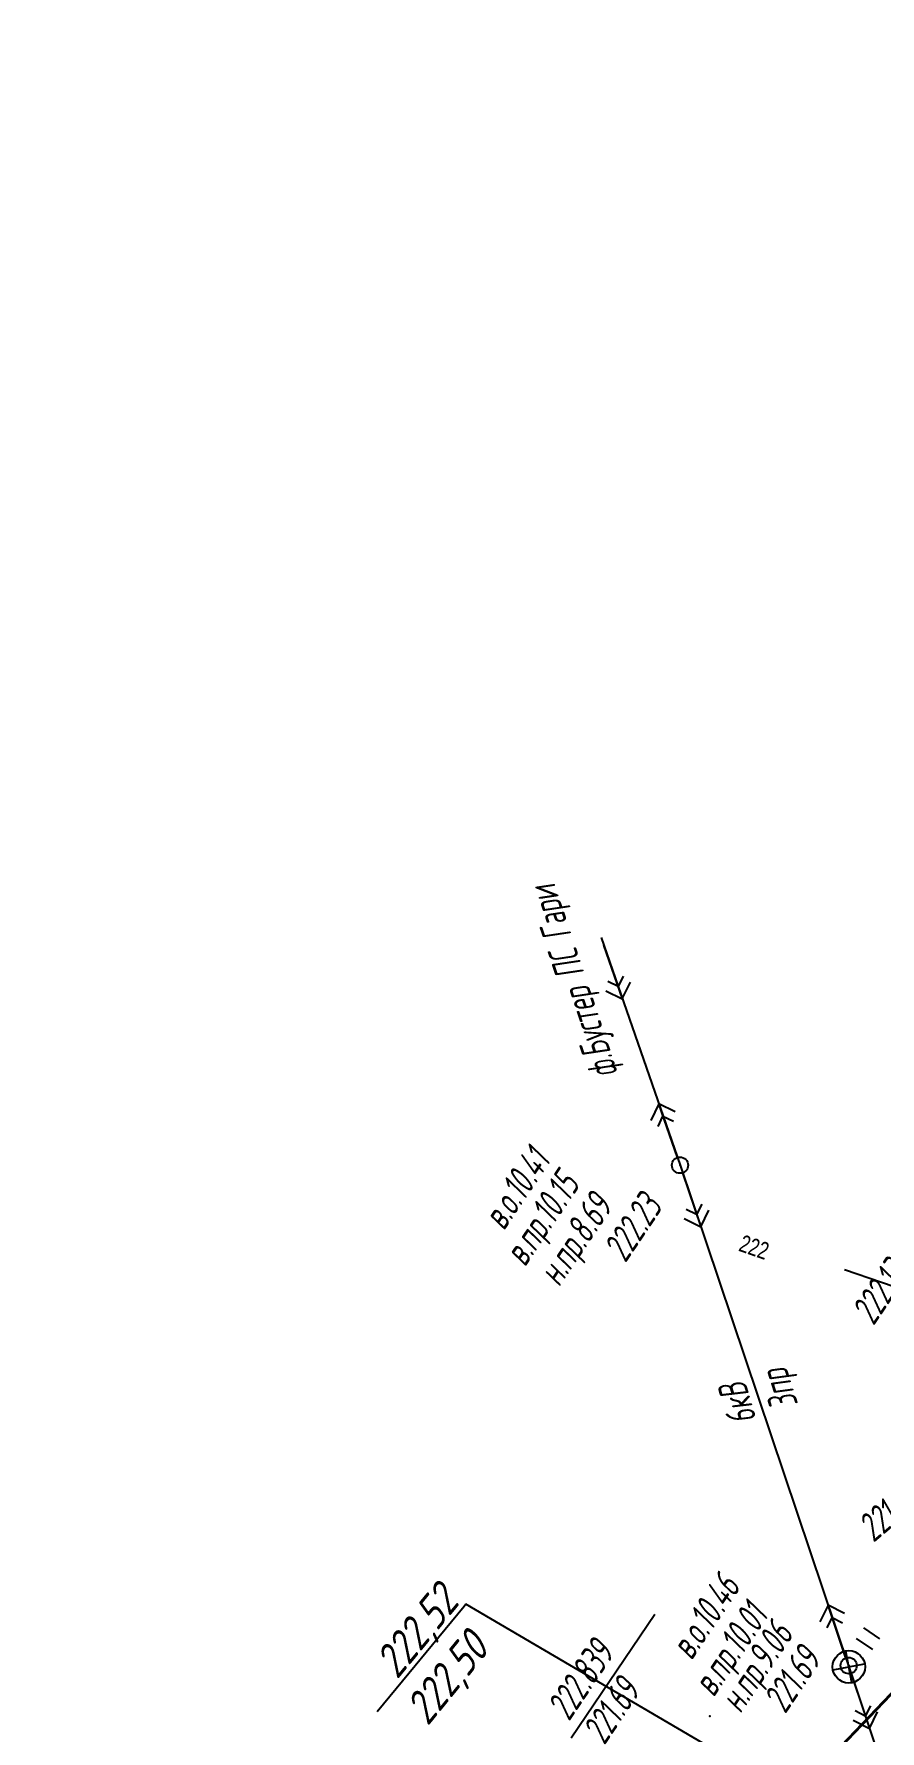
# Model space of a CAD drawing. Header units: millimetres. Extents: x -1799 to 6962, y -1020 to 4121.
# Drawn here: x 3447 to 3551.3, y 2788.6 to 2997.7 of the extents above; entities that cross this region are included whole.
import ezdxf
from ezdxf import colors
from ezdxf.entities.mleader import LeaderData, LeaderLine
from ezdxf.math import Vec2, Vec3

# ---------------------------------------------------------------- set-up
doc = ezdxf.new("R2010")
doc.units = ezdxf.units.MM
doc.linetypes.add('CONTI', pattern=[0])
doc.layers.add('10', color=1, linetype='Continuous', lineweight=35)
doc.layers.add('Отметки', color=5, linetype='Continuous', lineweight=30)
for name, color, linetype in [('GOR_BDEFAULT', 212, 'CONTI'), ('NAD_MDEFAULT', 7, 'CONTI'), ('PI_OTDEFAULT', 172, 'CONTI'), ('PI_TTDEFAULT', 5, 'CONTI'), ('PLN_O', 7, 'CONTI'), ('SIT_LDEFAULT', 7, 'CONTI'), ('USLZNDEFAULT', 7, 'CONTI'), ('ZAPSKDEFAULT', 7, 'CONTI')]:
    doc.layers.add(name, color=color, linetype=linetype)
doc.styles.add('eskd', font='spds.shx', dxfattribs={"width": 1.2, "oblique": 15})
doc.styles.add('SHRFT', font='TXT', dxfattribs={"width": 3.5})
doc.styles.add('ГОСТ', font='', dxfattribs={"oblique": 15, "height": 4})
doc.styles.get('ГОСТ').set_extended_font_data('GOST type A')

# ---------------------------------------------------------------- blocks, each defined once
blk = doc.blocks.new('BL_2011')
at = {"color": 0}
for p, q in [((0, 0), (0, 2.4)), ((1.6, 0), (1.6, 2.4))]:
    blk.add_line(p, q, dxfattribs=at)
blk = doc.blocks.new('BL_7')
at = {"color": 0}
for p, q in [((-1.4, 1.4), (1.4, -1.4)), ((-1.4, -1.4), (1.4, 1.4))]:
    blk.add_line(p, q, dxfattribs=at)
blk.add_circle((0, 0), 2, dxfattribs=at)
blk = doc.blocks.new('BL_20')
at = {"color": 0}
blk.add_circle((0, 0), 1, dxfattribs=at)
blk = doc.blocks.new('_None')

msp = doc.modelspace()

# ---------------------------------------------------------------- linework, layer by layer
at = {"layer": '10'}
msp.add_line((3592.51, 2834.92), (3493.5, 2731.23), dxfattribs=at)
msp.add_lwpolyline([(3751.81, 3114.22), (3724.94, 3097.06), (3708.65, 3083.11), (3696.48, 3067.1), (3689.54, 3053.05), (3682.65, 3028.4), (3677.53, 3002.27), (3673.52, 2965.03), (3670.39, 2948.32), (3653.77, 2907.46), (3639.01, 2882.74), (3625.72, 2865.65), (3592.51, 2834.92), (3493.5, 2731.23), (3483.28, 2723.16), (3391.3, 2664.39), (3376.7, 2652.19), (3361.06, 2633.24), (3356.62, 2613.26), (3360.8, 2590.3)], dxfattribs=at)
at = {"layer": 'GOR_BDEFAULT', "color": 212, "elevation": 222, "flags": 128}
msp.add_lwpolyline([(3546.86, 2845.47), (3556, 2842.33)], dxfattribs=at)
at = {"layer": 'NAD_MDEFAULT', "color": 0}
msp.add_line((3513.22, 2787.77), (3523.5, 2803), dxfattribs=at)
at = {"layer": 'PI_TTDEFAULT', "color": 5}
for p in [(3526.61, 2858.3, 222.23), (3547.39, 2796.65, 221.69), (3547.41, 2796.5, 222.84), (3530.3, 2790.42, 221.99)]:
    msp.add_point(p, dxfattribs=at)
at = {"layer": 'SIT_LDEFAULT', "color": 7}
for p, q in [((3516.88, 2886.35), (3526.61, 2858.3)), ((3517.2, 2885.41), (3519.5, 2878.79)), ((3519.59, 2881.57), (3518.98, 2880.31)), ((3517.46, 2879.78), (3519.5, 2878.79)), ((3518.98, 2880.31), (3517.7, 2880.92)), ((3519.5, 2878.79), (3520.49, 2880.83)), ((3523.99, 2865.86), (3523, 2863.82)), ((3526.29, 2859.24), (3523.99, 2865.86)), ((3526.03, 2864.87), (3523.99, 2865.86)), ((3523.9, 2863.07), (3524.51, 2864.34)), ((3524.51, 2864.34), (3525.79, 2863.73)), ((3526.61, 2858.3), (3547.41, 2796.5)), ((3526.93, 2857.35), (3529.16, 2850.72)), ((3528.65, 2852.23), (3527.38, 2852.86)), ((3529.28, 2853.5), (3528.65, 2852.23)), ((3529.16, 2850.72), (3530.17, 2852.74)), ((3527.14, 2851.72), (3529.16, 2850.72)), ((3544.86, 2804.08), (3543.85, 2802.06)), ((3547.09, 2797.45), (3544.86, 2804.08)), ((3546.88, 2803.08), (3544.86, 2804.08)), ((3544.74, 2801.3), (3545.37, 2802.57)), ((3545.37, 2802.57), (3546.64, 2801.94)), ((3547.41, 2796.5), (3557.7, 2765.78)), ((3547.73, 2795.55), (3549.95, 2788.91)), ((3550.07, 2791.7), (3549.44, 2790.43)), ((3547.93, 2789.92), (3549.95, 2788.91)), ((3549.44, 2790.43), (3548.18, 2791.06)), ((3549.95, 2788.91), (3550.96, 2790.94))]:
    msp.add_line(p, q, dxfattribs=at)

# ---------------------------------------------------------------- block references
at = {"layer": 'USLZNDEFAULT', "color": 7, "rotation": 56}
for name, p in [('BL_20', (3526.61, 2858.3)), ('BL_7', (3547.41, 2796.5)), ('BL_20', (3547.39, 2796.65))]:
    msp.add_blockref(name, p, dxfattribs=at)
at = {"layer": 'ZAPSKDEFAULT', "color": 7, "rotation": 56}
msp.add_blockref('BL_2011', (3550.35, 2798.64), dxfattribs=at)

# ---------------------------------------------------------------- texts
at = {"layer": 'GOR_BDEFAULT', "color": 212, "style": 'SHRFT', "width": 0.75}
msp.add_text('222', height=2.126, rotation=340.8507, dxfattribs=at).set_placement((3533.72, 2847.78, 222))
at = {"layer": 'NAD_MDEFAULT', "color": 7, "style": 'eskd', "oblique": 10, "width": 0.8}
for s, rotation, p in [('в.о.10.41', 56, (3504.9, 2850.13)), ('в.пр.10.15', 56, (3507.5, 2845.67)), ('н.пр.8.69', 56, (3511.71, 2843.2)), ('3пр', 107.648, (3541.2, 2828.85)), ('6кВ', 106.648, (3536.07, 2826.97)), ('в.о.10.46', 56, (3528.02, 2797.19)), ('в.пр.10.01', 56, (3530.75, 2792.65)), ('н.пр.9.06', 56, (3534.06, 2790.63)), (' 222.839', 56, (3512.13, 2788.5)), (' 221.69', 56, (3516.49, 2785.56))]:
    msp.add_text(s, height=3.5, rotation=rotation, dxfattribs=at).set_placement(p)
at = {"layer": 'PI_OTDEFAULT', "color": 172, "style": 'eskd', "oblique": 10, "width": 0.8}
for s, rotation, p in [('222.23', 56, (3519.88, 2846.17)), ('222.13', 56, (3550.45, 2838.43)), ('221.40', 40, (3550.44, 2811.74)), ('221.69', 56, (3539.57, 2790.6))]:
    msp.add_text(s, height=3.5, rotation=rotation, dxfattribs=at).set_placement(p)
at = {"layer": 'PLN_O', "style": 'eskd', "oblique": 10, "width": 0.8}
msp.add_text('ф.Бустер ПС Гари', height=3.5, rotation=108.4953, dxfattribs=at).set_placement((3518.99, 2869.65))
at = {"layer": 'Отметки', "color": 0, "style": 'ГОСТ', "oblique": 15}
msp.add_text('222,50', height=4, rotation=50.8545, dxfattribs=at).set_placement((3495.51, 2789.1, 126.57))

# ---------------------------------------------------------------- leaders
at = {"layer": 'Отметки', "ltscale": 0.2}
ml = msp.add_multileader_mtext('Standard', dxfattribs=at)
ml.set_content('222,52', color=256, style='ГОСТ')
ml.set_leader_properties()
ml.set_arrow_properties(name='NONE')
ml.build(insert=Vec2(0, 0))
ml.multileader.update_dxf_attribs({"text_left_attachment_type": 6, "text_right_attachment_type": 6, "dogleg_length": 0.36, "arrow_head_size": 2})
ctx = ml.context
ctx.base_point, ctx.arrow_head_size, ctx.landing_gap_size, ctx.plane_origin, ctx.plane_x_axis, ctx.plane_y_axis = Vec3(3486.99, 2788.12), 2, 0, Vec3(3578.89, 2762.94), Vec3(0.635521, 0.772084), Vec3(-0.772084, 0.635521)
ctx.left_attachment, ctx.right_attachment, ctx.text_align_type = 6, 6, 2
notes = []
notes.append((ctx, [(1, (1, 1, 0), (3500.24, 2804.21), (-0.635521, -0.772084), 0.36, [(0, [(3547.66, 2776.41)], 0, [])])]))
ctx.mtext.insert, ctx.mtext.text_direction, ctx.mtext.rotation, ctx.mtext.alignment, ctx.mtext.line_spacing_style, ctx.mtext.flow_direction = Vec3(3496.45, 2806.86), Vec3(0.635521, 0.772084), 0.882113, 3, 2, 5
for ctx, leaders in notes:
    for number, flags, end, landing, length, lines in leaders:
        leader = LeaderData()
        leader.index, (leader.has_last_leader_line, leader.has_dogleg_vector, leader.attachment_direction) = number, flags
        leader.last_leader_point, leader.dogleg_vector, leader.dogleg_length = Vec3(end), Vec3(landing), length
        for number, points, colour, breaks in lines:
            line = LeaderLine()
            line.index, line.vertices, line.color, line.breaks = number, Vec3.list(points), colors.encode_raw_color(colour), breaks
            leader.lines.append(line)
        ctx.leaders.append(leader)

doc.saveas('drawing.dxf')
